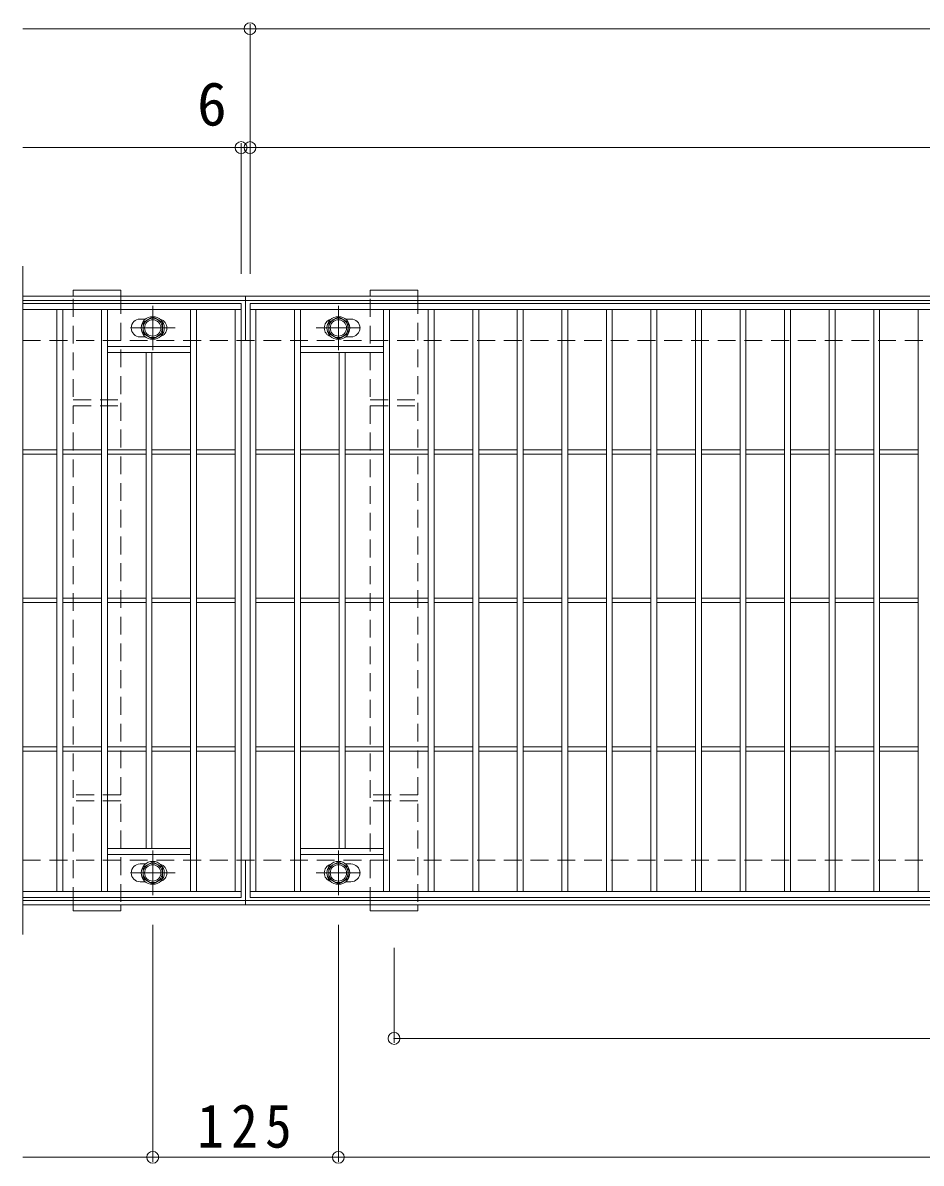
# Model space of a CAD drawing. Units: millimetres on the paper, enlarged 2 times, with parts at other scales. Extents: x -441 to 457, y -392 to 305.
# Drawn here: x -123.1 to -2.1, y 145 to 298.6 of the extents above; entities that cross this region are included whole.
import ezdxf
from ezdxf.enums import TextEntityAlignment as Align

# ---------------------------------------------------------------- set-up
doc = ezdxf.new("R2010")
doc.units = ezdxf.units.MM
doc.header["$LTSCALE"] = 2
doc.header["$PDMODE"] = 32
doc.header["$PDSIZE"] = 1.6
doc.linetypes.add('CHAIN1', pattern=[8, 5, -1, 1, -1])
doc.linetypes.add('DASHED1', pattern=[1.8, 1.2, -0.6])
for name, color, linetype, lineweight in [('C-1_躯体', 2, 'Continuous', 9), ('C-2_仕上', 3, 'Continuous', 9), ('C-4_文字', 7, 'Continuous', 9), ('C-8_ハッチ', 3, 'DASHED1', 9), ('C-B_衛生陶器', 2, 'Continuous', 9)]:
    doc.layers.add(name, color=color, linetype=linetype, lineweight=lineweight)
doc.styles.add('ＭＳ ゴシック', font='')
doc.styles.get('ＭＳ ゴシック').set_extended_font_data('MS Gothic')

msp = doc.modelspace()

# ---------------------------------------------------------------- linework, layer by layer
at = {"layer": 'C-1_躯体'}
for p, q in [((-123.138, 261.786), (136.862, 261.786)), ((-123.138, 261.186), (136.862, 261.186)), ((-93.138, 255.786), (-93.138, 261.786)), ((-93.138, 179.786), (-93.138, 185.786)), ((-123.138, 180.386), (136.862, 180.386)), ((-123.138, 179.786), (136.862, 179.786))]:
    msp.add_line(p, q, dxfattribs=at)
at = {"layer": 'C-1_躯体', "linetype": 'DASHED1'}
for p, q in [((-123.138, 255.786), (136.862, 255.786)), ((-123.138, 185.786), (136.862, 185.786))]:
    msp.add_line(p, q, dxfattribs=at)
at = {"layer": 'C-2_仕上'}
for p, q in [((-123.138, 265.786), (-123.138, 175.786)), ((-123.138, 260.786), (-93.738, 260.786)), ((-123.138, 259.986), (-93.738, 259.986)), ((-118.538, 181.586), (-118.538, 259.986)), ((-117.738, 181.586), (-117.738, 259.986)), ((-112.538, 181.586), (-112.538, 259.986)), ((-111.738, 181.586), (-111.738, 259.986)), ((-100.538, 181.586), (-100.538, 259.986)), ((-99.738, 181.586), (-99.738, 259.986)), ((-94.538, 259.986), (-94.538, 181.586)), ((-93.738, 180.786), (-93.738, 260.786)), ((-92.538, 260.786), (106.262, 260.786)), ((-92.538, 180.786), (-92.538, 260.786)), ((-92.538, 259.986), (106.262, 259.986)), ((-91.738, 181.586), (-91.738, 259.986)), ((-86.538, 181.586), (-86.538, 259.986)), ((-85.738, 181.586), (-85.738, 259.986)), ((-74.538, 181.586), (-74.538, 259.986)), ((-73.738, 181.586), (-73.738, 259.986)), ((-68.538, 181.586), (-68.538, 259.986)), ((-67.738, 181.586), (-67.738, 259.986)), ((-62.538, 181.586), (-62.538, 259.986)), ((-61.738, 181.586), (-61.738, 259.986)), ((-56.538, 181.586), (-56.538, 259.986)), ((-55.738, 181.586), (-55.738, 259.986)), ((-50.538, 181.586), (-50.538, 259.986)), ((-49.738, 181.586), (-49.738, 259.986)), ((-44.538, 181.586), (-44.538, 259.986)), ((-43.738, 181.586), (-43.738, 259.986)), ((-38.538, 181.586), (-38.538, 259.986)), ((-37.738, 181.586), (-37.738, 259.986)), ((-32.538, 181.586), (-32.538, 259.986)), ((-31.738, 181.586), (-31.738, 259.986)), ((-26.538, 181.586), (-26.538, 259.986)), ((-25.738, 181.586), (-25.738, 259.986)), ((-20.538, 181.586), (-20.538, 259.986)), ((-19.738, 181.586), (-19.738, 259.986)), ((-14.538, 181.586), (-14.538, 259.986)), ((-13.738, 181.586), (-13.738, 259.986)), ((-8.538, 181.586), (-8.538, 259.986)), ((-7.738, 181.586), (-7.738, 259.986)), ((-2.538, 181.586), (-2.538, 259.986)), ((-107.338, 258.686), (-106.619, 258.686)), ((-79.657, 258.686), (-78.938, 258.686)), ((-100.538, 254.986), (-111.738, 254.986)), ((-106.619, 256.286), (-107.338, 256.286)), ((-85.738, 254.986), (-74.538, 254.986)), ((-78.938, 256.286), (-79.657, 256.286)), ((-100.538, 254.186), (-111.738, 254.186)), ((-106.538, 187.386), (-106.538, 254.186)), ((-105.738, 187.386), (-105.738, 254.186)), ((-85.738, 254.186), (-74.538, 254.186)), ((-80.538, 187.386), (-80.538, 254.186)), ((-79.738, 187.386), (-79.738, 254.186)), ((-123.138, 241.086), (-118.538, 241.086)), ((-123.138, 240.486), (-118.538, 240.486)), ((-117.738, 241.086), (-112.538, 241.086)), ((-117.738, 240.486), (-112.538, 240.486)), ((-111.738, 241.086), (-106.538, 241.086)), ((-111.738, 240.486), (-106.538, 240.486)), ((-105.738, 241.086), (-100.538, 241.086)), ((-105.738, 240.486), (-100.538, 240.486)), ((-99.738, 241.086), (-94.538, 241.086)), ((-99.738, 240.486), (-94.538, 240.486)), ((-91.738, 241.086), (-86.538, 241.086)), ((-91.738, 240.486), (-86.538, 240.486)), ((-85.738, 241.086), (-80.538, 241.086)), ((-85.738, 240.486), (-80.538, 240.486)), ((-79.738, 241.086), (-74.538, 241.086)), ((-79.738, 240.486), (-74.538, 240.486)), ((-73.738, 241.086), (-68.538, 241.086)), ((-73.738, 240.486), (-68.538, 240.486)), ((-67.738, 241.086), (-62.538, 241.086)), ((-67.738, 240.486), (-62.538, 240.486)), ((-61.738, 241.086), (-56.538, 241.086)), ((-61.738, 240.486), (-56.538, 240.486)), ((-55.738, 241.086), (-50.538, 241.086)), ((-55.738, 240.486), (-50.538, 240.486)), ((-49.738, 241.086), (-44.538, 241.086)), ((-49.738, 240.486), (-44.538, 240.486)), ((-43.738, 241.086), (-38.538, 241.086)), ((-43.738, 240.486), (-38.538, 240.486)), ((-37.738, 241.086), (-32.538, 241.086)), ((-37.738, 240.486), (-32.538, 240.486)), ((-31.738, 241.086), (-26.538, 241.086)), ((-31.738, 240.486), (-26.538, 240.486)), ((-25.738, 241.086), (-20.538, 241.086)), ((-25.738, 240.486), (-20.538, 240.486)), ((-19.738, 241.086), (-14.538, 241.086)), ((-19.738, 240.486), (-14.538, 240.486)), ((-13.738, 241.086), (-8.538, 241.086)), ((-13.738, 240.486), (-8.538, 240.486)), ((-7.738, 241.086), (-2.538, 241.086)), ((-7.738, 240.486), (-2.538, 240.486)), ((-123.138, 221.086), (-118.538, 221.086)), ((-123.138, 220.486), (-118.538, 220.486)), ((-117.738, 221.086), (-112.538, 221.086)), ((-117.738, 220.486), (-112.538, 220.486)), ((-111.738, 221.086), (-106.538, 221.086)), ((-111.738, 220.486), (-106.538, 220.486)), ((-105.738, 221.086), (-100.538, 221.086)), ((-105.738, 220.486), (-100.538, 220.486)), ((-99.738, 221.086), (-94.538, 221.086)), ((-99.738, 220.486), (-94.538, 220.486)), ((-91.738, 221.086), (-86.538, 221.086)), ((-91.738, 220.486), (-86.538, 220.486)), ((-85.738, 221.086), (-80.538, 221.086)), ((-85.738, 220.486), (-80.538, 220.486)), ((-79.738, 221.086), (-74.538, 221.086)), ((-79.738, 220.486), (-74.538, 220.486)), ((-73.738, 221.086), (-68.538, 221.086)), ((-73.738, 220.486), (-68.538, 220.486)), ((-67.738, 221.086), (-62.538, 221.086)), ((-67.738, 220.486), (-62.538, 220.486)), ((-61.738, 221.086), (-56.538, 221.086)), ((-61.738, 220.486), (-56.538, 220.486)), ((-55.738, 221.086), (-50.538, 221.086)), ((-55.738, 220.486), (-50.538, 220.486)), ((-49.738, 221.086), (-44.538, 221.086)), ((-49.738, 220.486), (-44.538, 220.486)), ((-43.738, 221.086), (-38.538, 221.086)), ((-43.738, 220.486), (-38.538, 220.486)), ((-37.738, 221.086), (-32.538, 221.086)), ((-37.738, 220.486), (-32.538, 220.486)), ((-31.738, 221.086), (-26.538, 221.086)), ((-31.738, 220.486), (-26.538, 220.486)), ((-25.738, 221.086), (-20.538, 221.086)), ((-25.738, 220.486), (-20.538, 220.486)), ((-19.738, 221.086), (-14.538, 221.086)), ((-19.738, 220.486), (-14.538, 220.486)), ((-13.738, 221.086), (-8.538, 221.086)), ((-13.738, 220.486), (-8.538, 220.486)), ((-7.738, 221.086), (-2.538, 221.086)), ((-7.738, 220.486), (-2.538, 220.486)), ((-123.138, 201.086), (-118.538, 201.086)), ((-123.138, 200.486), (-118.538, 200.486)), ((-117.738, 201.086), (-112.538, 201.086)), ((-117.738, 200.486), (-112.538, 200.486)), ((-111.738, 201.086), (-106.538, 201.086)), ((-111.738, 200.486), (-106.538, 200.486)), ((-105.738, 201.086), (-100.538, 201.086)), ((-105.738, 200.486), (-100.538, 200.486)), ((-99.738, 201.086), (-94.538, 201.086)), ((-99.738, 200.486), (-94.538, 200.486)), ((-91.738, 201.086), (-86.538, 201.086)), ((-91.738, 200.486), (-86.538, 200.486)), ((-85.738, 201.086), (-80.538, 201.086)), ((-85.738, 200.486), (-80.538, 200.486)), ((-79.738, 201.086), (-74.538, 201.086)), ((-79.738, 200.486), (-74.538, 200.486)), ((-73.738, 201.086), (-68.538, 201.086)), ((-73.738, 200.486), (-68.538, 200.486)), ((-67.738, 201.086), (-62.538, 201.086)), ((-67.738, 200.486), (-62.538, 200.486)), ((-61.738, 201.086), (-56.538, 201.086)), ((-61.738, 200.486), (-56.538, 200.486)), ((-55.738, 201.086), (-50.538, 201.086)), ((-55.738, 200.486), (-50.538, 200.486)), ((-49.738, 201.086), (-44.538, 201.086)), ((-49.738, 200.486), (-44.538, 200.486)), ((-43.738, 201.086), (-38.538, 201.086)), ((-43.738, 200.486), (-38.538, 200.486)), ((-37.738, 201.086), (-32.538, 201.086)), ((-37.738, 200.486), (-32.538, 200.486)), ((-31.738, 201.086), (-26.538, 201.086)), ((-31.738, 200.486), (-26.538, 200.486)), ((-25.738, 201.086), (-20.538, 201.086)), ((-25.738, 200.486), (-20.538, 200.486)), ((-19.738, 201.086), (-14.538, 201.086)), ((-19.738, 200.486), (-14.538, 200.486)), ((-13.738, 201.086), (-8.538, 201.086)), ((-13.738, 200.486), (-8.538, 200.486)), ((-7.738, 201.086), (-2.538, 201.086)), ((-7.738, 200.486), (-2.538, 200.486)), ((-100.538, 187.386), (-111.738, 187.386)), ((-100.538, 186.586), (-111.738, 186.586)), ((-85.738, 187.386), (-74.538, 187.386)), ((-85.738, 186.586), (-74.538, 186.586)), ((-107.338, 185.286), (-106.619, 185.286)), ((-79.657, 185.286), (-78.938, 185.286)), ((-106.619, 182.886), (-107.338, 182.886)), ((-78.938, 182.886), (-79.657, 182.886)), ((-93.738, 181.586), (-123.138, 181.586)), ((106.262, 181.586), (-92.538, 181.586)), ((-93.738, 180.786), (-123.138, 180.786)), ((106.262, 180.786), (-92.538, 180.786))]:
    msp.add_line(p, q, dxfattribs=at)
for centre, start, end in [((-107.338, 257.486), 90, 180), ((-104.938, 257.486), 0, 73.66518), ((-81.338, 257.486), 106.33482, 180), ((-78.938, 257.486), 0, 90), ((-107.338, 257.486), 180, 270), ((-104.938, 257.486), 286.33482, 0), ((-81.338, 257.486), 180, 253.66518), ((-78.938, 257.486), 270, 0), ((-107.338, 184.086), 90, 180), ((-104.938, 184.086), 0, 73.66518), ((-81.338, 184.086), 106.33482, 180), ((-78.938, 184.086), 0, 90), ((-107.338, 184.086), 180, 270), ((-104.938, 184.086), 286.33482, 0), ((-81.338, 184.086), 180, 253.66518), ((-78.938, 184.086), 270, 0)]:
    msp.add_arc(centre, 1.2, start, end, dxfattribs=at)
at = {"layer": 'C-4_文字'}
for p, q in [((-92.538, 298.386), (-92.538, 264.786)), ((-123.138, 297.786), (-92.538, 297.786)), ((-92.538, 297.786), (107.462, 297.786)), ((-123.138, 281.786), (-93.738, 281.786)), ((-93.738, 282.386), (-93.738, 264.786)), ((-93.738, 281.786), (-92.538, 281.786)), ((-92.538, 281.786), (106.262, 281.786)), ((-105.638, 145.186), (-105.638, 177.086)), ((-80.638, 145.186), (-80.638, 177.086)), ((-73.138, 161.186), (-73.138, 173.986)), ((-73.138, 161.786), (106.862, 161.786)), ((-105.638, 145.786), (-123.138, 145.786)), ((-105.638, 145.786), (-80.638, 145.786)), ((-80.638, 145.786), (94.362, 145.786))]:
    msp.add_line(p, q, dxfattribs=at)
for p in [(-92.538, 297.786), (-93.738, 281.786), (-92.538, 281.786), (-73.138, 161.786), (-105.638, 145.786), (-80.638, 145.786)]:
    msp.add_point(p, dxfattribs=at)
at = {"layer": 'C-8_ハッチ', "linetype": 'Continuous'}
for p, q in [((-116.338, 262.586), (-109.938, 262.586)), ((-116.338, 261.786), (-116.338, 262.586)), ((-109.938, 262.586), (-109.938, 261.786)), ((-76.338, 262.586), (-69.938, 262.586)), ((-76.338, 261.786), (-76.338, 262.586)), ((-69.938, 262.586), (-69.938, 261.786)), ((-116.338, 178.986), (-116.338, 179.786)), ((-76.338, 178.986), (-76.338, 179.786))]:
    msp.add_line(p, q, dxfattribs=at)
at = {"layer": 'C-8_ハッチ'}
for p, q in [((-116.338, 261.786), (-109.938, 261.786)), ((-116.338, 179.786), (-116.338, 261.786)), ((-109.938, 261.786), (-109.938, 179.786)), ((-76.338, 261.786), (-69.938, 261.786)), ((-76.338, 179.786), (-76.338, 261.786)), ((-69.938, 261.786), (-69.938, 179.786)), ((-116.338, 247.786), (-109.938, 247.786)), ((-76.338, 247.786), (-69.938, 247.786)), ((-116.338, 246.986), (-109.938, 246.986)), ((-76.338, 246.986), (-69.938, 246.986)), ((-109.938, 194.586), (-116.338, 194.586)), ((-109.938, 193.786), (-116.338, 193.786)), ((-69.938, 194.586), (-76.338, 194.586)), ((-69.938, 193.786), (-76.338, 193.786)), ((-109.938, 179.786), (-116.338, 179.786)), ((-69.938, 179.786), (-76.338, 179.786))]:
    msp.add_line(p, q, dxfattribs=at)
at = {"layer": 'C-8_ハッチ', "linetype": 'Continuous'}
for points in [[(-109.938, 179.786), (-109.938, 178.986), (-116.338, 178.986)], [(-69.938, 179.786), (-69.938, 178.986), (-76.338, 178.986)]]:
    msp.add_lwpolyline(points, dxfattribs=at)
at = {"layer": 'C-B_衛生陶器', "color": 7, "linetype": 'CHAIN1'}
for p, q in [((-105.638, 254.486), (-105.638, 260.486)), ((-80.638, 254.486), (-80.638, 260.486)), ((-108.638, 257.486), (-102.638, 257.486)), ((-83.638, 257.486), (-77.638, 257.486)), ((-105.638, 181.086), (-105.638, 187.086)), ((-80.638, 181.086), (-80.638, 187.086)), ((-108.638, 184.086), (-102.638, 184.086)), ((-83.638, 184.086), (-77.638, 184.086))]:
    msp.add_line(p, q, dxfattribs=at)
at = {"layer": 'C-B_衛生陶器'}
for points in [[(-106.937, 256.736), (-105.638, 255.986), (-104.339, 256.736), (-104.339, 258.236), (-105.638, 258.986), (-106.937, 258.236)], [(-81.937, 256.736), (-80.638, 255.986), (-79.339, 256.736), (-79.339, 258.236), (-80.638, 258.986), (-81.937, 258.236)], [(-106.937, 183.336), (-105.638, 182.586), (-104.339, 183.336), (-104.339, 184.836), (-105.638, 185.586), (-106.937, 184.836)], [(-81.937, 183.336), (-80.638, 182.586), (-79.339, 183.336), (-79.339, 184.836), (-80.638, 185.586), (-81.937, 184.836)]]:
    msp.add_lwpolyline(points, close=True, dxfattribs=at)
for centre, radius in [((-105.638, 257.486), 1.55), ((-105.638, 257.486), 1.3), ((-105.638, 257.486), 1.1), ((-80.638, 257.486), 1.55), ((-80.638, 257.486), 1.3), ((-80.638, 257.486), 1.1), ((-105.638, 184.086), 1.55), ((-105.638, 184.086), 1.3), ((-105.638, 184.086), 1.1), ((-80.638, 184.086), 1.55), ((-80.638, 184.086), 1.3), ((-80.638, 184.086), 1.1)]:
    msp.add_circle(centre, radius, dxfattribs=at)

# ---------------------------------------------------------------- texts
at = {"layer": 'C-4_文字', "color": 2, "style": 'ＭＳ ゴシック'}
msp.add_text('6', height=5.865, dxfattribs=at).set_placement((-99.667, 282.986), align=Align.BOTTOM_LEFT)
at = {"layer": 'C-4_文字', "color": 2, "insert": (-99.638, 146.986), "char_height": 5.865, "attachment_point": 7, "style": 'ＭＳ ゴシック'}
msp.add_mtext('\\T1.27;\\W0.9;125', dxfattribs=at)

doc.saveas('drawing.dxf')
